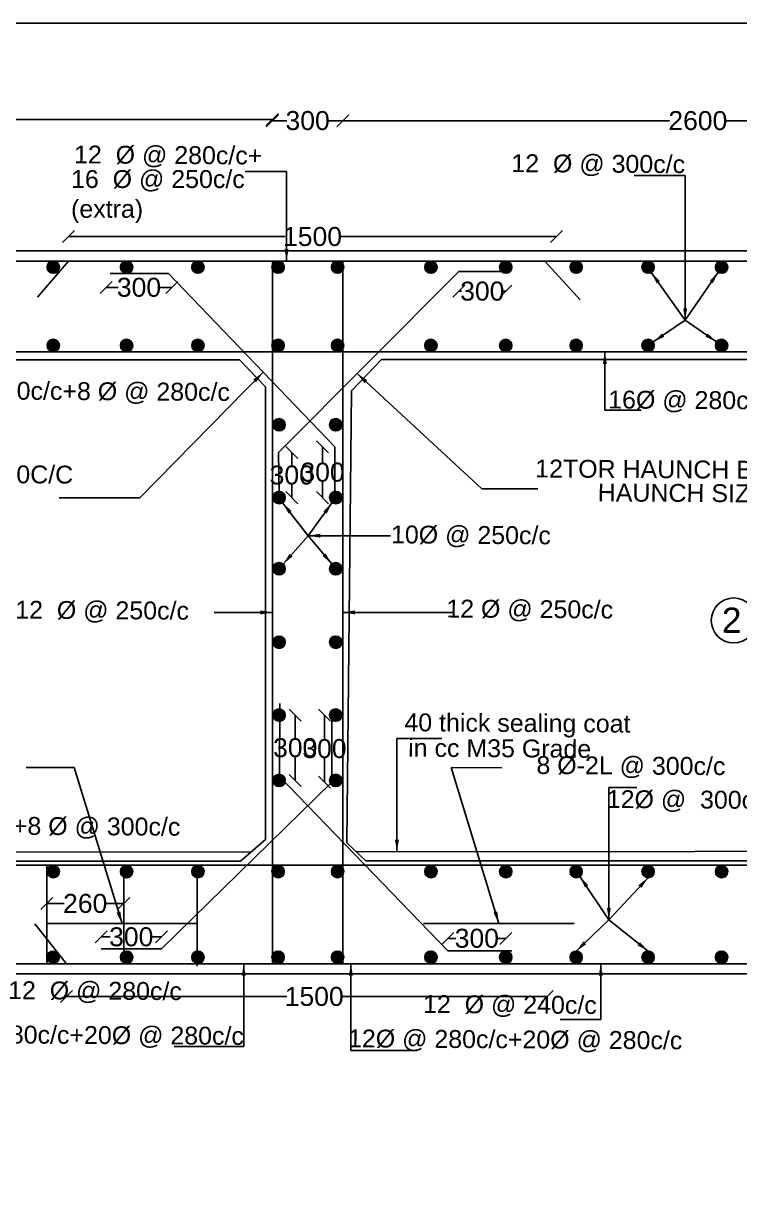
# Model space of a CAD drawing. Header units: millimetres. Extents: x 5124 to 6568637, y 2311 to 91879094.
# Drawn here: x 3766493 to 3772156, y 45946679 to 45955896 of the extents above; entities that cross this region are included whole.
import ezdxf

# ---------------------------------------------------------------- set-up
doc = ezdxf.new("R2010")
doc.units = ezdxf.units.MM
doc.header["$MEASUREMENT"] = 0
doc.layers.add('DIMENSION', color=7, linetype='Continuous')
doc.layers.add('DRAWING', color=7, linetype='Continuous')
doc.styles.get("Standard").update_dxf_attribs({"font": 'arial.ttf', "height": 150})
doc.dimstyles.get("Standard").update_dxf_attribs({"dimtxt": 200, "dimasz": 110, "dimexe": 0.18, "dimexo": 0.0625, "dimgap": 0.09, "dimtad": 0, "dimtih": 1, "dimtoh": 1, "dimdec": 0, "dimzin": 0, "dimdsep": 46, "dimtxsty": 'Standard', "dimblk": 'OBLIQUE', "dimcen": 0.09, "dimse1": 1, "dimse2": 1, "dimadec": 0, "dimazin": 0, "dimtfac": 1, "dimtdec": 0, "dimtofl": 0, "dimtmove": 0, "dimatfit": 3, "dimfxl": 1, "dimtolj": 1, "dimtzin": 0, "dimarcsym": 0})

# ---------------------------------------------------------------- blocks, each defined once
blk = doc.blocks.new('_Oblique')
at = {"color": 0, "linetype": 'ByBlock', "lineweight": -2}
blk.add_line((-0.5, -0.5), (0.5, 0.5), dxfattribs=at)
blk = doc.blocks.new('*D67')
at = {"layer": 'Defpoints', "color": 0}
for p in [(3768461.8, 45955136.7), (3762841.9, 45954017.7), (3768461.8, 45954017.7)]:
    blk.add_point(p, dxfattribs=at)
at = {"layer": 'DIMENSION', "color": 0, "lineweight": -2}
for p, q in [((3762841.9, 45955136.7), (3765426.7, 45955136.7)), ((3768461.8, 45955136.7), (3765876.9, 45955136.7))]:
    blk.add_line(p, q, dxfattribs=at)
at = {"layer": 'DIMENSION', "color": 0, "lineweight": -2, "xscale": 95, "yscale": 95, "zscale": 95, "rotation": 180}
blk.add_blockref('_Oblique', (3762841.9, 45955136.7), dxfattribs=at)
at = {"layer": 'DIMENSION', "color": 0, "lineweight": -2, "xscale": 95, "yscale": 95, "zscale": 95}
blk.add_blockref('_Oblique', (3768461.8, 45955136.7), dxfattribs=at)
at = {"layer": 'DIMENSION', "color": 0, "insert": (3765651.8, 45955136.7), "char_height": 150, "attachment_point": 5}
blk.add_mtext('\\A1;2600', dxfattribs=at)
blk = doc.blocks.new('*D68')
at = {"layer": 'Defpoints', "color": 0}
for p in [(3769019.7, 45955126.8), (3768461.8, 45954017.7), (3769019.7, 45954017.7)]:
    blk.add_point(p, dxfattribs=at)
at = {"layer": 'DIMENSION', "color": 0, "lineweight": -2}
for p, q in [((3768461.8, 45955126.8), (3768575.3, 45955126.8)), ((3769019.7, 45955126.8), (3768906.2, 45955126.8))]:
    blk.add_line(p, q, dxfattribs=at)
at = {"layer": 'DIMENSION', "color": 0, "lineweight": -2, "xscale": 95, "yscale": 95, "zscale": 95, "rotation": 180}
blk.add_blockref('_Oblique', (3768461.8, 45955126.8), dxfattribs=at)
at = {"layer": 'DIMENSION', "color": 0, "lineweight": -2, "xscale": 95, "yscale": 95, "zscale": 95}
blk.add_blockref('_Oblique', (3769019.7, 45955126.8), dxfattribs=at)
at = {"layer": 'DIMENSION', "color": 0, "insert": (3768740.7, 45955126.8), "char_height": 150, "attachment_point": 5}
blk.add_mtext('\\A1;300', dxfattribs=at)
blk = doc.blocks.new('*D69')
at = {"layer": 'Defpoints', "color": 0}
for p in [(3774631.1, 45955126.5), (3774631.1, 45954017.7), (3769019.7, 45953992.5)]:
    blk.add_point(p, dxfattribs=at)
at = {"layer": 'DIMENSION', "color": 0, "lineweight": -2}
for p, q in [((3769019.7, 45955126.5), (3771600.3, 45955126.5)), ((3774631.1, 45955126.5), (3772050.5, 45955126.5))]:
    blk.add_line(p, q, dxfattribs=at)
at = {"layer": 'DIMENSION', "color": 0, "lineweight": -2, "xscale": 95, "yscale": 95, "zscale": 95, "rotation": 180}
blk.add_blockref('_Oblique', (3769019.7, 45955126.5), dxfattribs=at)
at = {"layer": 'DIMENSION', "color": 0, "lineweight": -2, "xscale": 95, "yscale": 95, "zscale": 95}
blk.add_blockref('_Oblique', (3774631.1, 45955126.5), dxfattribs=at)
at = {"layer": 'DIMENSION', "color": 0, "insert": (3771825.4, 45955126.5), "char_height": 150, "attachment_point": 5}
blk.add_mtext('\\A1;2600', dxfattribs=at)
blk = doc.blocks.new('*D70')
at = {"layer": 'Defpoints', "color": 0}
for p in [(3770708.7, 45954210.6), (3766850.5, 45954017.7), (3770708.7, 45954017.7)]:
    blk.add_point(p, dxfattribs=at)
at = {"layer": 'DIMENSION', "color": 0, "lineweight": -2}
for p, q in [((3766850.5, 45954210.6), (3768562.9, 45954210.6)), ((3770708.7, 45954210.6), (3768996.4, 45954210.6))]:
    blk.add_line(p, q, dxfattribs=at)
at = {"layer": 'DIMENSION', "color": 0, "lineweight": -2, "xscale": 95, "yscale": 95, "zscale": 95, "rotation": 180}
blk.add_blockref('_Oblique', (3766850.5, 45954210.6), dxfattribs=at)
at = {"layer": 'DIMENSION', "color": 0, "lineweight": -2, "xscale": 95, "yscale": 95, "zscale": 95}
blk.add_blockref('_Oblique', (3770708.7, 45954210.6), dxfattribs=at)
at = {"layer": 'DIMENSION', "color": 0, "insert": (3768779.6, 45954210.6), "char_height": 150, "attachment_point": 5}
blk.add_mtext('\\A1;1500', dxfattribs=at)
blk = doc.blocks.new('*D71')
at = {"layer": 'Defpoints', "color": 0}
for p in [(3769935.6, 45953936), (3770307.3, 45953920.6), (3769935.6, 45953779.1)]:
    blk.add_point(p, dxfattribs=at)
at = {"layer": 'DIMENSION', "color": 0, "lineweight": -2}
for p, q in [((3769935.6, 45953779.1), (3769956, 45953779.1)), ((3770307.3, 45953779.1), (3770287, 45953779.1))]:
    blk.add_line(p, q, dxfattribs=at)
at = {"layer": 'DIMENSION', "color": 0, "lineweight": -2, "xscale": 95, "yscale": 95, "zscale": 95, "rotation": 180}
blk.add_blockref('_Oblique', (3769935.6, 45953779.1), dxfattribs=at)
at = {"layer": 'DIMENSION', "color": 0, "lineweight": -2, "xscale": 95, "yscale": 95, "zscale": 95}
blk.add_blockref('_Oblique', (3770307.3, 45953779.1), dxfattribs=at)
at = {"layer": 'DIMENSION', "color": 0, "insert": (3770121.5, 45953779.1), "char_height": 150, "attachment_point": 5}
blk.add_mtext('\\A1;300', dxfattribs=at)
blk = doc.blocks.new('*D72')
at = {"layer": 'Defpoints', "color": 0}
for p in [(3767147.3, 45953911), (3767667.9, 45953891.4), (3767667.9, 45953809.5)]:
    blk.add_point(p, dxfattribs=at)
at = {"layer": 'DIMENSION', "color": 0, "lineweight": -2}
for p, q in [((3767147.3, 45953809.5), (3767242.1, 45953809.5)), ((3767667.9, 45953809.5), (3767573.1, 45953809.5))]:
    blk.add_line(p, q, dxfattribs=at)
at = {"layer": 'DIMENSION', "color": 0, "lineweight": -2, "xscale": 95, "yscale": 95, "zscale": 95, "rotation": 180}
blk.add_blockref('_Oblique', (3767147.3, 45953809.5), dxfattribs=at)
at = {"layer": 'DIMENSION', "color": 0, "lineweight": -2, "xscale": 95, "yscale": 95, "zscale": 95}
blk.add_blockref('_Oblique', (3767667.9, 45953809.5), dxfattribs=at)
at = {"layer": 'DIMENSION', "color": 0, "insert": (3767407.6, 45953809.5), "char_height": 150, "attachment_point": 5}
blk.add_mtext('\\A1;300', dxfattribs=at)
blk = doc.blocks.new('*D77')
at = {"layer": 'Defpoints', "color": 0}
for p in [(3767107.9, 45948676.6), (3767107.9, 45948582.6), (3767585.1, 45948582.6)]:
    blk.add_point(p, dxfattribs=at)
at = {"layer": 'DIMENSION', "color": 0, "lineweight": -2}
for p, q in [((3767107.9, 45948676.6), (3767181, 45948676.6)), ((3767585.1, 45948676.6), (3767512, 45948676.6))]:
    blk.add_line(p, q, dxfattribs=at)
at = {"layer": 'DIMENSION', "color": 0, "lineweight": -2, "xscale": 95, "yscale": 95, "zscale": 95, "rotation": 180}
blk.add_blockref('_Oblique', (3767107.9, 45948676.6), dxfattribs=at)
at = {"layer": 'DIMENSION', "color": 0, "lineweight": -2, "xscale": 95, "yscale": 95, "zscale": 95}
blk.add_blockref('_Oblique', (3767585.1, 45948676.6), dxfattribs=at)
at = {"layer": 'DIMENSION', "color": 0, "insert": (3767346.5, 45948676.6), "char_height": 150, "attachment_point": 5}
blk.add_mtext('\\A1;300', dxfattribs=at)
blk = doc.blocks.new('*D78')
at = {"layer": 'Defpoints', "color": 0}
for p in [(3768515.7, 45950429.3), (3768515.7, 45949912.9), (3768642.6, 45949912.9)]:
    blk.add_point(p, dxfattribs=at)
at = {"layer": 'DIMENSION', "color": 0, "lineweight": -2}
for p, q in [((3768642.6, 45950429.3), (3768642.6, 45950247.8)), ((3768642.6, 45949912.9), (3768642.6, 45950094.4))]:
    blk.add_line(p, q, dxfattribs=at)
at = {"layer": 'DIMENSION', "color": 0, "lineweight": -2, "xscale": 95, "yscale": 95, "zscale": 95}
for p, rotation in [((3768642.6, 45950429.3), 90), ((3768642.6, 45949912.9), 270)]:
    blk.add_blockref('_Oblique', p, dxfattribs=dict(at, rotation=rotation))
at = {"layer": 'DIMENSION', "color": 0, "insert": (3768642.6, 45950171.1), "char_height": 150, "attachment_point": 5}
blk.add_mtext('\\A1;300', dxfattribs=at)
blk = doc.blocks.new('*D79')
at = {"layer": 'Defpoints', "color": 0}
for p in [(3768874, 45950429.3), (3768962.6, 45950429.3), (3768932.6, 45949899)]:
    blk.add_point(p, dxfattribs=at)
at = {"layer": 'DIMENSION', "color": 0, "lineweight": -2}
for p, q in [((3768874, 45950429.3), (3768874, 45950240.8)), ((3768874, 45949899), (3768874, 45950087.5))]:
    blk.add_line(p, q, dxfattribs=at)
at = {"layer": 'DIMENSION', "color": 0, "lineweight": -2, "xscale": 95, "yscale": 95, "zscale": 95}
for p, rotation in [((3768874, 45950429.3), 90), ((3768874, 45949899), 270)]:
    blk.add_blockref('_Oblique', p, dxfattribs=dict(at, rotation=rotation))
at = {"layer": 'DIMENSION', "color": 0, "insert": (3768874, 45950164.1), "char_height": 150, "attachment_point": 5}
blk.add_mtext('\\A1;300', dxfattribs=at)
blk = doc.blocks.new('*D80')
at = {"layer": 'Defpoints', "color": 0}
for p in [(3768511.2, 45952503.8), (3768615.3, 45952503.8), (3768515.7, 45952147.8)]:
    blk.add_point(p, dxfattribs=at)
at = {"layer": 'DIMENSION', "color": 0, "lineweight": -2}
for p, q in [((3768615.3, 45952503.8), (3768615.3, 45952402.5)), ((3768615.3, 45952147.8), (3768615.3, 45952249.1))]:
    blk.add_line(p, q, dxfattribs=at)
at = {"layer": 'DIMENSION', "color": 0, "lineweight": -2, "xscale": 95, "yscale": 95, "zscale": 95}
for p, rotation in [((3768615.3, 45952503.8), 90), ((3768615.3, 45952147.8), 270)]:
    blk.add_blockref('_Oblique', p, dxfattribs=dict(at, rotation=rotation))
at = {"layer": 'DIMENSION', "color": 0, "insert": (3768615.3, 45952325.8), "char_height": 150, "attachment_point": 5}
blk.add_mtext('\\A1;300', dxfattribs=at)
blk = doc.blocks.new('*D81')
at = {"layer": 'Defpoints', "color": 0}
for p in [(3768954.6, 45952548.8), (3768858.8, 45952147.8), (3768962.6, 45952147.8)]:
    blk.add_point(p, dxfattribs=at)
at = {"layer": 'DIMENSION', "color": 0, "lineweight": -2}
for p, q in [((3768858.8, 45952548.8), (3768858.8, 45952425)), ((3768858.8, 45952147.8), (3768858.8, 45952271.6))]:
    blk.add_line(p, q, dxfattribs=at)
at = {"layer": 'DIMENSION', "color": 0, "lineweight": -2, "xscale": 95, "yscale": 95, "zscale": 95}
for p, rotation in [((3768858.8, 45952548.8), 90), ((3768858.8, 45952147.8), 270)]:
    blk.add_blockref('_Oblique', p, dxfattribs=dict(at, rotation=rotation))
at = {"layer": 'DIMENSION', "color": 0, "insert": (3768858.8, 45952348.3), "char_height": 150, "attachment_point": 5}
blk.add_mtext('\\A1;300', dxfattribs=at)
blk = doc.blocks.new('*D88')
at = {"layer": 'Defpoints', "color": 0}
for p in [(3766833.7, 45948464.3), (3770633.5, 45948464.3), (3770633.5, 45948205.3)]:
    blk.add_point(p, dxfattribs=at)
at = {"layer": 'DIMENSION', "color": 0, "lineweight": -2}
for p, q in [((3766833.7, 45948205.3), (3768576, 45948205.3)), ((3770633.5, 45948205.3), (3769009.5, 45948205.3))]:
    blk.add_line(p, q, dxfattribs=at)
at = {"layer": 'DIMENSION', "color": 0, "lineweight": -2, "xscale": 95, "yscale": 95, "zscale": 95, "rotation": 180}
blk.add_blockref('_Oblique', (3766833.7, 45948205.3), dxfattribs=at)
at = {"layer": 'DIMENSION', "color": 0, "lineweight": -2, "xscale": 95, "yscale": 95, "zscale": 95}
blk.add_blockref('_Oblique', (3770633.5, 45948205.3), dxfattribs=at)
at = {"layer": 'DIMENSION', "color": 0, "insert": (3768792.8, 45948205.3), "char_height": 150, "attachment_point": 5}
blk.add_mtext('\\A1;1500', dxfattribs=at)
blk = doc.blocks.new('*D89')
at = {"layer": 'Defpoints', "color": 0}
for p in [(3770307.6, 45948665.2), (3769849.2, 45948566.4), (3770307.6, 45948564)]:
    blk.add_point(p, dxfattribs=at)
at = {"layer": 'DIMENSION', "color": 0, "lineweight": -2}
for p, q in [((3769849.2, 45948665.2), (3769912.9, 45948665.2)), ((3770307.6, 45948665.2), (3770243.9, 45948665.2))]:
    blk.add_line(p, q, dxfattribs=at)
at = {"layer": 'DIMENSION', "color": 0, "lineweight": -2, "xscale": 95, "yscale": 95, "zscale": 95, "rotation": 180}
blk.add_blockref('_Oblique', (3769849.2, 45948665.2), dxfattribs=at)
at = {"layer": 'DIMENSION', "color": 0, "lineweight": -2, "xscale": 95, "yscale": 95, "zscale": 95}
blk.add_blockref('_Oblique', (3770307.6, 45948665.2), dxfattribs=at)
at = {"layer": 'DIMENSION', "color": 0, "insert": (3770078.4, 45948665.2), "char_height": 150, "attachment_point": 5}
blk.add_mtext('\\A1;300', dxfattribs=at)
blk = doc.blocks.new('*D118')
at = {"layer": 'Defpoints', "color": 0, "lineweight": -2}
for p, q in [((3766678.1, 45948940.3), (3766815.5, 45948940.3)), ((3767286.6, 45948940.3), (3767149.2, 45948940.3))]:
    blk.add_line(p, q, dxfattribs=at)
at = {"layer": 'Defpoints', "color": 0}
for p in [(3766678.1, 45948940.3), (3767286.6, 45948940.3), (3767286.6, 45948940.3)]:
    blk.add_point(p, dxfattribs=at)
at = {"layer": 'Defpoints', "color": 0, "lineweight": -2, "xscale": 95, "yscale": 95, "zscale": 95, "rotation": 180}
blk.add_blockref('_Oblique', (3766678.1, 45948940.3), dxfattribs=at)
at = {"layer": 'Defpoints', "color": 0, "lineweight": -2, "xscale": 95, "yscale": 95, "zscale": 95}
blk.add_blockref('_Oblique', (3767286.6, 45948940.3), dxfattribs=at)
at = {"layer": 'Defpoints', "color": 0, "insert": (3766982.4, 45948940.3), "char_height": 150, "attachment_point": 5}
blk.add_mtext('\\A1;260', dxfattribs=at)

msp = doc.modelspace()

# ---------------------------------------------------------------- hatches: boundary and pattern name
at = {"layer": 'DRAWING'}
h = msp.add_hatch(dxfattribs=at)
h.set_pattern_fill('ANSI31', color=256, scale=0.641822, style=0)
h.set_pattern_definition([(45, (1459947.68368, 16465464.360066), (-0.05672957469875, 0.05672957469875), [])])
h.paths.add_polyline_path([(3766778.9, 45953969.3, 0.958694), (3766681.8, 45953973.3), (3766681.8, 45953965.2, 0.958694)])
h = msp.add_hatch(dxfattribs=at)
h.set_pattern_fill('ANSI31', color=256, scale=0.641822, style=0)
h.set_pattern_definition([(45, (1460527.250584, 16465464.360066), (-0.05672957469875, 0.05672957469875), [])])
h.paths.add_polyline_path([(3767358.5, 45953969.3, 0.958694), (3767261.4, 45953973.3), (3767261.4, 45953965.2, 0.958694)])
h = msp.add_hatch(dxfattribs=at)
h.set_pattern_fill('ANSI31', color=256, scale=0.641822, style=0)
h.set_pattern_definition([(45, (1461090.36031, 16465464.360066), (-0.05672957469875, 0.05672957469875), [])])
h.paths.add_polyline_path([(3767921.6, 45953969.3, 0.958694), (3767824.5, 45953973.3), (3767824.5, 45953965.2, 0.958694)])
h = msp.add_hatch(dxfattribs=at)
h.set_pattern_fill('ANSI31', color=256, scale=0.641822, style=0)
h.set_pattern_definition([(45, (1461725.05876, 16465464.360066), (-0.05672957469875, 0.05672957469875), [])])
h.paths.add_polyline_path([(3768556.3, 45953969.3, 0.958694), (3768459.2, 45953973.3), (3768459.2, 45953965.2, 0.958694)])
h = msp.add_hatch(dxfattribs=at)
h.set_pattern_fill('ANSI31', color=256, scale=0.641822, style=0)
h.set_pattern_definition([(45, (1462194.45401, 16465464.360066), (-0.05672957469875, 0.05672957469875), [])])
h.paths.add_polyline_path([(3769025.7, 45953969.3, 0.958694), (3768928.6, 45953973.3), (3768928.6, 45953965.2, 0.958694)])
h = msp.add_hatch(dxfattribs=at)
h.set_pattern_fill('ANSI31', color=256, scale=0.641822, style=0)
h.set_pattern_definition([(45, (1462932.46696, 16465464.360066), (-0.05672957469875, 0.05672957469875), [])])
h.paths.add_polyline_path([(3769763.7, 45953969.3, 0.958694), (3769666.6, 45953973.3), (3769666.6, 45953965.2, 0.958694)])
h = msp.add_hatch(dxfattribs=at)
h.set_pattern_fill('ANSI31', color=256, scale=0.641822, style=0)
h.set_pattern_definition([(45, (1463524.74246, 16465464.360066), (-0.05672957469875, 0.05672957469875), [])])
h.paths.add_polyline_path([(3770356, 45953969.3, 0.958694), (3770258.9, 45953973.3), (3770258.9, 45953965.2, 0.958694)])
h = msp.add_hatch(dxfattribs=at)
h.set_pattern_fill('ANSI31', color=256, scale=0.641822, style=0)
h.set_pattern_definition([(45, (1464080.99503, 16465464.360066), (-0.05672957469875, 0.05672957469875), [])])
h.paths.add_polyline_path([(3770912.2, 45953969.3, 0.958694), (3770815.2, 45953973.3), (3770815.2, 45953965.2, 0.958694)])
h = msp.add_hatch(dxfattribs=at)
h.set_pattern_fill('ANSI31', color=256, scale=0.641822, style=0)
h.set_pattern_definition([(45, (1464649.49906, 16465464.360066), (-0.05672957469875, 0.05672957469875), [])])
h.paths.add_polyline_path([(3771480.7, 45953969.3, 0.958694), (3771383.7, 45953973.3), (3771383.7, 45953965.2, 0.958694)])
h = msp.add_hatch(dxfattribs=at)
h.set_pattern_fill('ANSI31', color=256, scale=0.641822, style=0)
h.set_pattern_definition([(45, (1465230.620255, 16465464.360066), (-0.05672957469875, 0.05672957469875), [])])
h.paths.add_polyline_path([(3772061.8, 45953969.3, 0.958694), (3771964.8, 45953973.3), (3771964.8, 45953965.2, 0.958694)])
h = msp.add_hatch(dxfattribs=at)
h.set_pattern_fill('ANSI31', color=256, scale=0.641822, style=0)
h.set_pattern_definition([(45, (1459947.68368, 16464845.73165), (-0.05672957469875, 0.05672957469875), [])])
h.paths.add_polyline_path([(3766778.9, 45953350.6, 0.958694), (3766681.8, 45953354.7), (3766681.8, 45953346.5, 0.958694)])
h = msp.add_hatch(dxfattribs=at)
h.set_pattern_fill('ANSI31', color=256, scale=0.641822, style=0)
h.set_pattern_definition([(45, (1460527.250584, 16464845.73165), (-0.05672957469875, 0.05672957469875), [])])
h.paths.add_polyline_path([(3767358.5, 45953350.6, 0.958694), (3767261.4, 45953354.7), (3767261.4, 45953346.5, 0.958694)])
h = msp.add_hatch(dxfattribs=at)
h.set_pattern_fill('ANSI31', color=256, scale=0.641822, style=0)
h.set_pattern_definition([(45, (1461090.36031, 16464845.73165), (-0.05672957469875, 0.05672957469875), [])])
h.paths.add_polyline_path([(3767921.6, 45953350.6, 0.958694), (3767824.5, 45953354.7), (3767824.5, 45953346.5, 0.958694)])
h = msp.add_hatch(dxfattribs=at)
h.set_pattern_fill('ANSI31', color=256, scale=0.641822, style=0)
h.set_pattern_definition([(45, (1461725.05876, 16464845.73165), (-0.05672957469875, 0.05672957469875), [])])
h.paths.add_polyline_path([(3768556.3, 45953350.6, 0.958694), (3768459.2, 45953354.7), (3768459.2, 45953346.5, 0.958694)])
h = msp.add_hatch(dxfattribs=at)
h.set_pattern_fill('ANSI31', color=256, scale=0.641822, style=0)
h.set_pattern_definition([(45, (1462194.45401, 16464845.73165), (-0.05672957469875, 0.05672957469875), [])])
h.paths.add_polyline_path([(3769025.7, 45953350.6, 0.958694), (3768928.6, 45953354.7), (3768928.6, 45953346.5, 0.958694)])
h = msp.add_hatch(dxfattribs=at)
h.set_pattern_fill('ANSI31', color=256, scale=0.641822, style=0)
h.set_pattern_definition([(45, (1462932.46696, 16464845.73165), (-0.05672957469875, 0.05672957469875), [])])
h.paths.add_polyline_path([(3769763.7, 45953350.6, 0.958694), (3769666.6, 45953354.7), (3769666.6, 45953346.5, 0.958694)])
h = msp.add_hatch(dxfattribs=at)
h.set_pattern_fill('ANSI31', color=256, scale=0.641822, style=0)
h.set_pattern_definition([(45, (1463524.74246, 16464845.73165), (-0.05672957469875, 0.05672957469875), [])])
h.paths.add_polyline_path([(3770356, 45953350.6, 0.958694), (3770258.9, 45953354.7), (3770258.9, 45953346.5, 0.958694)])
h = msp.add_hatch(dxfattribs=at)
h.set_pattern_fill('ANSI31', color=256, scale=0.641822, style=0)
h.set_pattern_definition([(45, (1464080.99503, 16464845.73165), (-0.05672957469875, 0.05672957469875), [])])
h.paths.add_polyline_path([(3770912.2, 45953350.6, 0.958694), (3770815.2, 45953354.7), (3770815.2, 45953346.5, 0.958694)])
h = msp.add_hatch(dxfattribs=at)
h.set_pattern_fill('ANSI31', color=256, scale=0.641822, style=0)
h.set_pattern_definition([(45, (1464649.49906, 16464845.73165), (-0.05672957469875, 0.05672957469875), [])])
h.paths.add_polyline_path([(3771480.7, 45953350.6, 0.958694), (3771383.7, 45953354.7), (3771383.7, 45953346.5, 0.958694)])
h = msp.add_hatch(dxfattribs=at)
h.set_pattern_fill('ANSI31', color=256, scale=0.641822, style=0)
h.set_pattern_definition([(45, (1465230.620255, 16464845.73165), (-0.05672957469875, 0.05672957469875), [])])
h.paths.add_polyline_path([(3772061.8, 45953350.6, 0.958694), (3771964.8, 45953354.7), (3771964.8, 45953346.5, 0.958694)])
h = msp.add_hatch(dxfattribs=at)
h.set_pattern_fill('ANSI31', color=256, scale=0.641822, style=0)
h.set_pattern_definition([(45, (1461733.08921, 16464219.19229), (-0.05672957469875, 0.05672957469875), [])])
h.paths.add_polyline_path([(3768564.3, 45952724.1, 0.958694), (3768467.3, 45952728.2), (3768467.3, 45952720, 0.958694)])
h = msp.add_hatch(dxfattribs=at)
h.set_pattern_fill('ANSI31', color=256, scale=0.641822, style=0)
h.set_pattern_definition([(45, (1462179.99299, 16464219.19229), (-0.05672957469875, 0.05672957469875), [])])
h.paths.add_polyline_path([(3769011.2, 45952724.1, 0.958694), (3768914.2, 45952728.2), (3768914.2, 45952720, 0.958694)])
h = msp.add_hatch(dxfattribs=at)
h.set_pattern_fill('ANSI31', color=256, scale=0.641822, style=0)
h.set_pattern_definition([(45, (1461733.08921, 16463642.89649), (-0.05672957469875, 0.05672957469875), [])])
h.paths.add_polyline_path([(3768564.3, 45952147.8, 0.958694), (3768467.3, 45952151.9), (3768467.3, 45952143.7, 0.958694)])
h = msp.add_hatch(dxfattribs=at)
h.set_pattern_fill('ANSI31', color=256, scale=0.641822, style=0)
h.set_pattern_definition([(45, (1462179.99299, 16463642.89649), (-0.05672957469875, 0.05672957469875), [])])
h.paths.add_polyline_path([(3769011.2, 45952147.8, 0.958694), (3768914.2, 45952151.9), (3768914.2, 45952143.7, 0.958694)])
h = msp.add_hatch(dxfattribs=at)
h.set_pattern_fill('ANSI31', color=256, scale=0.641822, style=0)
h.set_pattern_definition([(45, (1461733.08921, 16463081.567765), (-0.05672957469875, 0.05672957469875), [])])
h.paths.add_polyline_path([(3768564.3, 45951586.5, 0.958694), (3768467.3, 45951590.6), (3768467.3, 45951582.4, 0.958694)])
h = msp.add_hatch(dxfattribs=at)
h.set_pattern_fill('ANSI31', color=256, scale=0.641822, style=0)
h.set_pattern_definition([(45, (1462179.99299, 16463081.567765), (-0.05672957469875, 0.05672957469875), [])])
h.paths.add_polyline_path([(3769011.2, 45951586.5, 0.958694), (3768914.2, 45951590.6), (3768914.2, 45951582.4, 0.958694)])
h = msp.add_hatch(dxfattribs=at)
h.set_pattern_fill('ANSI31', color=256, scale=0.641822, style=0)
h.set_pattern_definition([(45, (1461733.08921, 16462500.65041), (-0.05672957469875, 0.05672957469875), [])])
h.paths.add_polyline_path([(3768564.3, 45951005.5, 0.958694), (3768467.3, 45951009.6), (3768467.3, 45951001.4, 0.958694)])
h = msp.add_hatch(dxfattribs=at)
h.set_pattern_fill('ANSI31', color=256, scale=0.641822, style=0)
h.set_pattern_definition([(45, (1462179.99299, 16462500.65041), (-0.05672957469875, 0.05672957469875), [])])
h.paths.add_polyline_path([(3769011.2, 45951005.5, 0.958694), (3768914.2, 45951009.6), (3768914.2, 45951001.4, 0.958694)])
h = msp.add_hatch(dxfattribs=at)
h.set_pattern_fill('ANSI31', color=256, scale=0.641822, style=0)
h.set_pattern_definition([(45, (1461733.08921, 16461924.39701), (-0.05672957469875, 0.05672957469875), [])])
h.paths.add_polyline_path([(3768564.3, 45950429.3, 0.958694), (3768467.3, 45950433.4), (3768467.3, 45950425.2, 0.958694)])
h = msp.add_hatch(dxfattribs=at)
h.set_pattern_fill('ANSI31', color=256, scale=0.641822, style=0)
h.set_pattern_definition([(45, (1462179.99299, 16461924.39701), (-0.05672957469875, 0.05672957469875), [])])
h.paths.add_polyline_path([(3769011.2, 45950429.3, 0.958694), (3768914.2, 45950433.4), (3768914.2, 45950425.2, 0.958694)])
h = msp.add_hatch(dxfattribs=at)
h.set_pattern_fill('ANSI31', color=256, scale=0.641822, style=0)
h.set_pattern_definition([(45, (1461733.08921, 16461407.9695), (-0.05672957469875, 0.05672957469875), [])])
h.paths.add_polyline_path([(3768564.3, 45949912.9, 0.958694), (3768467.3, 45949917), (3768467.3, 45949908.8, 0.958694)])
h = msp.add_hatch(dxfattribs=at)
h.set_pattern_fill('ANSI31', color=256, scale=0.641822, style=0)
h.set_pattern_definition([(45, (1462179.99299, 16461407.9695), (-0.05672957469875, 0.05672957469875), [])])
h.paths.add_polyline_path([(3769011.2, 45949912.9, 0.958694), (3768914.2, 45949917), (3768914.2, 45949908.8, 0.958694)])
h = msp.add_hatch(dxfattribs=at)
h.set_pattern_fill('ANSI31', color=256, scale=0.641822, style=0)
h.set_pattern_definition([(45, (1459947.68368, 16460687.72695), (-0.05672957469875, 0.05672957469875), [])])
h.paths.add_polyline_path([(3766778.9, 45949192.6, 0.958694), (3766681.8, 45949196.7), (3766681.8, 45949188.5, 0.958694)])
h = msp.add_hatch(dxfattribs=at)
h.set_pattern_fill('ANSI31', color=256, scale=0.641822, style=0)
h.set_pattern_definition([(45, (1460527.250584, 16460687.72695), (-0.05672957469875, 0.05672957469875), [])])
h.paths.add_polyline_path([(3767358.5, 45949192.6, 0.958694), (3767261.4, 45949196.7), (3767261.4, 45949188.5, 0.958694)])
h = msp.add_hatch(dxfattribs=at)
h.set_pattern_fill('ANSI31', color=256, scale=0.641822, style=0)
h.set_pattern_definition([(45, (1461090.36031, 16460687.72695), (-0.05672957469875, 0.05672957469875), [])])
h.paths.add_polyline_path([(3767921.6, 45949192.6, 0.958694), (3767824.5, 45949196.7), (3767824.5, 45949188.5, 0.958694)])
h = msp.add_hatch(dxfattribs=at)
h.set_pattern_fill('ANSI31', color=256, scale=0.641822, style=0)
h.set_pattern_definition([(45, (1461725.05876, 16460687.72695), (-0.05672957469875, 0.05672957469875), [])])
h.paths.add_polyline_path([(3768556.3, 45949192.6, 0.958694), (3768459.2, 45949196.7), (3768459.2, 45949188.5, 0.958694)])
h = msp.add_hatch(dxfattribs=at)
h.set_pattern_fill('ANSI31', color=256, scale=0.641822, style=0)
h.set_pattern_definition([(45, (1462194.45401, 16460687.72695), (-0.05672957469875, 0.05672957469875), [])])
h.paths.add_polyline_path([(3769025.7, 45949192.6, 0.958694), (3768928.6, 45949196.7), (3768928.6, 45949188.5, 0.958694)])
h = msp.add_hatch(dxfattribs=at)
h.set_pattern_fill('ANSI31', color=256, scale=0.641822, style=0)
h.set_pattern_definition([(45, (1462932.46696, 16460687.72695), (-0.05672957469875, 0.05672957469875), [])])
h.paths.add_polyline_path([(3769763.7, 45949192.6, 0.958694), (3769666.6, 45949196.7), (3769666.6, 45949188.5, 0.958694)])
h = msp.add_hatch(dxfattribs=at)
h.set_pattern_fill('ANSI31', color=256, scale=0.641822, style=0)
h.set_pattern_definition([(45, (1463524.74246, 16460687.72695), (-0.05672957469875, 0.05672957469875), [])])
h.paths.add_polyline_path([(3770356, 45949192.6, 0.958694), (3770258.9, 45949196.7), (3770258.9, 45949188.5, 0.958694)])
h = msp.add_hatch(dxfattribs=at)
h.set_pattern_fill('ANSI31', color=256, scale=0.641822, style=0)
h.set_pattern_definition([(45, (1464080.99503, 16460687.72695), (-0.05672957469875, 0.05672957469875), [])])
h.paths.add_polyline_path([(3770912.2, 45949192.6, 0.958694), (3770815.2, 45949196.7), (3770815.2, 45949188.5, 0.958694)])
h = msp.add_hatch(dxfattribs=at)
h.set_pattern_fill('ANSI31', color=256, scale=0.641822, style=0)
h.set_pattern_definition([(45, (1464649.49906, 16460687.72695), (-0.05672957469875, 0.05672957469875), [])])
h.paths.add_polyline_path([(3771480.7, 45949192.6, 0.958694), (3771383.7, 45949196.7), (3771383.7, 45949188.5, 0.958694)])
h = msp.add_hatch(dxfattribs=at)
h.set_pattern_fill('ANSI31', color=256, scale=0.641822, style=0)
h.set_pattern_definition([(45, (1465230.620255, 16460687.72695), (-0.05672957469875, 0.05672957469875), [])])
h.paths.add_polyline_path([(3772061.8, 45949192.6, 0.958694), (3771964.8, 45949196.7), (3771964.8, 45949188.5, 0.958694)])
h = msp.add_hatch(dxfattribs=at)
h.set_pattern_fill('ANSI31', color=256, scale=0.641822, style=0)
h.set_pattern_definition([(45, (1459947.68368, 16460010.47763), (-0.05672957469875, 0.05672957469875), [])])
h.paths.add_polyline_path([(3766778.9, 45948515.4, 0.958694), (3766681.8, 45948519.5), (3766681.8, 45948511.3, 0.958694)])
h = msp.add_hatch(dxfattribs=at)
h.set_pattern_fill('ANSI31', color=256, scale=0.641822, style=0)
h.set_pattern_definition([(45, (1460527.250584, 16460010.47763), (-0.05672957469875, 0.05672957469875), [])])
h.paths.add_polyline_path([(3767358.5, 45948515.4, 0.958694), (3767261.4, 45948519.5), (3767261.4, 45948511.3, 0.958694)])
h = msp.add_hatch(dxfattribs=at)
h.set_pattern_fill('ANSI31', color=256, scale=0.641822, style=0)
h.set_pattern_definition([(45, (1461090.36031, 16460010.47763), (-0.05672957469875, 0.05672957469875), [])])
h.paths.add_polyline_path([(3767921.6, 45948515.4, 0.958694), (3767824.5, 45948519.5), (3767824.5, 45948511.3, 0.958694)])
h = msp.add_hatch(dxfattribs=at)
h.set_pattern_fill('ANSI31', color=256, scale=0.641822, style=0)
h.set_pattern_definition([(45, (1461725.05876, 16460010.47763), (-0.05672957469875, 0.05672957469875), [])])
h.paths.add_polyline_path([(3768556.3, 45948515.4, 0.958694), (3768459.2, 45948519.5), (3768459.2, 45948511.3, 0.958694)])
h = msp.add_hatch(dxfattribs=at)
h.set_pattern_fill('ANSI31', color=256, scale=0.641822, style=0)
h.set_pattern_definition([(45, (1462194.45401, 16460010.47763), (-0.05672957469875, 0.05672957469875), [])])
h.paths.add_polyline_path([(3769025.7, 45948515.4, 0.958694), (3768928.6, 45948519.5), (3768928.6, 45948511.3, 0.958694)])
h = msp.add_hatch(dxfattribs=at)
h.set_pattern_fill('ANSI31', color=256, scale=0.641822, style=0)
h.set_pattern_definition([(45, (1462932.46696, 16460010.47763), (-0.05672957469875, 0.05672957469875), [])])
h.paths.add_polyline_path([(3769763.7, 45948515.4, 0.958694), (3769666.6, 45948519.5), (3769666.6, 45948511.3, 0.958694)])
h = msp.add_hatch(dxfattribs=at)
h.set_pattern_fill('ANSI31', color=256, scale=0.641822, style=0)
h.set_pattern_definition([(45, (1463524.74246, 16460010.47763), (-0.05672957469875, 0.05672957469875), [])])
h.paths.add_polyline_path([(3770356, 45948515.4, 0.958694), (3770258.9, 45948519.5), (3770258.9, 45948511.3, 0.958694)])
h = msp.add_hatch(dxfattribs=at)
h.set_pattern_fill('ANSI31', color=256, scale=0.641822, style=0)
h.set_pattern_definition([(45, (1464080.99503, 16460010.47763), (-0.05672957469875, 0.05672957469875), [])])
h.paths.add_polyline_path([(3770912.2, 45948515.4, 0.958694), (3770815.2, 45948519.5), (3770815.2, 45948511.3, 0.958694)])
h = msp.add_hatch(dxfattribs=at)
h.set_pattern_fill('ANSI31', color=256, scale=0.641822, style=0)
h.set_pattern_definition([(45, (1464649.49906, 16460010.47763), (-0.05672957469875, 0.05672957469875), [])])
h.paths.add_polyline_path([(3771480.7, 45948515.4, 0.958694), (3771383.7, 45948519.5), (3771383.7, 45948511.3, 0.958694)])
h = msp.add_hatch(dxfattribs=at)
h.set_pattern_fill('ANSI31', color=256, scale=0.641822, style=0)
h.set_pattern_definition([(45, (1465230.620255, 16460010.47763), (-0.05672957469875, 0.05672957469875), [])])
h.paths.add_polyline_path([(3772061.8, 45948515.4, 0.958694), (3771964.8, 45948519.5), (3771964.8, 45948511.3, 0.958694)])

# ---------------------------------------------------------------- linework, layer by layer
at = {"layer": 'DIMENSION'}
for p, q in [((3762126.7, 45954098), (3775322.6, 45954098)), ((3775322.6, 45948384), (3762126.7, 45948384))]:
    msp.add_line(p, q, dxfattribs=at)
msp.add_lwpolyline([(3762207, 45954017.7), (3775242.3, 45954017.7), (3775242.3, 45948464.3), (3762207, 45948464.3)], close=True, dxfattribs=at)
for points in [[(3766850.5, 45954017.7), (3766604.1, 45953731.6)], [(3768461.8, 45954017.7), (3768461.8, 45948464.3)], [(3769019.7, 45954017.7), (3769019.7, 45948464.3)], [(3770616.4, 45954017.7), (3770895.6, 45953712.1)], [(3762207, 45953299.5), (3775242.3, 45953299.5)], [(3762207, 45949243.3), (3775242.3, 45949243.3)], [(3766833.7, 45948464.3), (3766584.7, 45948781)]]:
    msp.add_lwpolyline(points, dxfattribs=at)
msp.add_circle((3772109.2, 45951177.2), 177.8, dxfattribs=at)
at = {"layer": 'DRAWING'}
msp.add_lwpolyline([(3760244.1, 45955896.2), (3790807.8, 45955896.2), (3790807.8, 45934155.7), (3760244.1, 45934155.7)], close=True, dxfattribs=at)
for points in [[(3767179.1, 45953918.3), (3767623.2, 45953918.3), (3767642.1, 45953918.3), (3768954.6, 45952548.8), (3768954.6, 45952112.5)], [(3770336, 45953936), (3769935.6, 45953936), (3768511.2, 45952503.8), (3768516.1, 45952177)], [(3763037.9, 45953236.8), (3768203.3, 45953236.8), (3768408.3, 45953023.6), (3768408.3, 45949447.4), (3768210.6, 45949276.1), (3763020.1, 45949276.1), (3762869, 45949419), (3762869, 45953070.1), (3763037.9, 45953236.8)], [(3769323.8, 45953238.6), (3774384, 45953238.3), (3774589, 45953025.1), (3774589, 45949448.9), (3774391.4, 45949277.6), (3769200.9, 45949277.6), (3769049.7, 45949420.5), (3769088.3, 45952991.6), (3769323.8, 45953238.6)], [(3768522, 45950519.9), (3768518.8, 45949943.3), (3769849.2, 45948566.4), (3770355.4, 45948566.4)], [(3768932.6, 45950385.3), (3768932.6, 45949899), (3767585.1, 45948582.6), (3767107.9, 45948582.6)], [(3762944.5, 45949347.5), (3768293.8, 45949348.2)], [(3769125.3, 45949349.1), (3774478.8, 45949353.4)], [(3766678.1, 45949243.3), (3766678.1, 45948464.3)], [(3767286.6, 45949243.3), (3767286.6, 45948464.3)], [(3767868.8, 45949223.8), (3767868.8, 45948444.7)], [(3766678.1, 45948781.7), (3767868.8, 45948781.7)], [(3769657.6, 45948781.7), (3770848.3, 45948781.7)]]:
    msp.add_lwpolyline(points, dxfattribs=at)
for centre in [(3766730.3, 45953969.3), (3767309.9, 45953969.3), (3767873, 45953969.3), (3768507.7, 45953969.3), (3768977.1, 45953969.3), (3769715.1, 45953969.3), (3770307.3, 45953969.3), (3770863.6, 45953969.3), (3771432.1, 45953969.3), (3772013.2, 45953969.3), (3766730.3, 45953350.6), (3767309.9, 45953350.6), (3767873, 45953350.6), (3768507.7, 45953350.6), (3768977.1, 45953350.6), (3769715.1, 45953350.6), (3770307.3, 45953350.6), (3770863.6, 45953350.6), (3771432.1, 45953350.6), (3772013.2, 45953350.6), (3768515.7, 45952724.1), (3768962.6, 45952724.1), (3768515.7, 45952147.8), (3768962.6, 45952147.8), (3768515.7, 45951586.5), (3768962.6, 45951586.5), (3768515.7, 45951005.5), (3768962.6, 45951005.5), (3768515.7, 45950429.3), (3768962.6, 45950429.3), (3768515.7, 45949912.9), (3768962.6, 45949912.9), (3766730.3, 45949192.6), (3767309.9, 45949192.6), (3767873, 45949192.6), (3768507.7, 45949192.6), (3768977.1, 45949192.6), (3769715.1, 45949192.6), (3770307.3, 45949192.6), (3770863.6, 45949192.6), (3771432.1, 45949192.6), (3772013.2, 45949192.6), (3766730.3, 45948515.4), (3767309.9, 45948515.4), (3767873, 45948515.4), (3768507.7, 45948515.4), (3768977.1, 45948515.4), (3769715.1, 45948515.4), (3770307.3, 45948515.4), (3770863.6, 45948515.4), (3771432.1, 45948515.4), (3772013.2, 45948515.4)]:
    msp.add_circle(centre, 48.6, dxfattribs=at)

# ---------------------------------------------------------------- texts
for s, height, p in [('12  Ø @ 280c/c+ ', 141.201, (3766893.9, 45954789.7)), ('12  Ø @ 300c/c ', 141.201, (3770351.1, 45954720.7)), ('16 Ø @ 280c/c+8 Ø @ 280c/c', 141.201, (3765483.4, 45952928)), ('16Ø @ 280c/c ', 141.201, (3771116.5, 45952852.9)), ('12TOR HAUNCH BARS @300C/C', 141.201, (3770539.5, 45952307.8)), ('12TOR HAUNCH BARS @300C/C', 141.201, (3763837.1, 45952277.2)), (' HAUNCH SIZE 150*150', 141.201, (3770979.2, 45952118.6)), ('10Ø @ 250c/c ', 141.201, (3769399.6, 45951786.7)), ('12  Ø @ 250c/c ', 141.201, (3766429.1, 45951192)), ('12 Ø @ 250c/c ', 141.201, (3769836.9, 45951201)), ('2', 200, (3772014.6, 45951079.8)), ('40 thick sealing coat', 141.201, (3769505.4, 45950302.2)), ('in cc M35 Grade', 141.201, (3769535.2, 45950100.9)), ('8 Ø-2L @ 300c/c ', 141.201, (3770549.3, 45949964.3)), ('12Ø @  300c/c ', 141.201, (3771105.3, 45949695.6)), ('20 Ø @  300c/c+8 Ø @ 300c/c ', 141.201, (3765036.9, 45949492.4)), ('12  Ø @ 280c/c ', 141.201, (3766373, 45948185.4)), ('12  Ø @ 240c/c ', 141.201, (3769652.8, 45948075.8)), ('12Ø @ 280c/c+20Ø @ 280c/c', 141.201, (3765594, 45947839.4)), ('12Ø @ 280c/c+20Ø @ 280c/c', 141.201, (3769059.8, 45947804.3))]:
    msp.add_text(s, height=height, rotation=359.65712, dxfattribs=at).set_placement(p)
at = {"layer": 'DRAWING', "insert": (3766870.6, 45954736.2), "char_height": 141.201, "width": 1705.202, "attachment_point": 1}
msp.add_mtext('16  Ø @ 250c/c (extra)', dxfattribs=at)

# ---------------------------------------------------------------- dimensions: what is measured, and where the dimension line sits
at = {"layer": 'Defpoints'}
dim = msp.add_linear_dim(base=(3767286.6, 45948940.3), p1=(3766678.1, 45948940.3), p2=(3767286.6, 45948940.3), text='260', dimstyle='Standard', override={"dimasz": 95, "dimfxl": 2000, "dimarcsym": 1}, dxfattribs=at)
dim.commit()
dim.dimension.update_dxf_attribs({"geometry": '*D118', "text_midpoint": (3766982.4, 45948940.3)})
at = {"layer": 'DIMENSION'}
for base, p1, p2, text, picture, middle in [((3768461.8, 45955136.7), (3762841.9, 45954017.7), (3768461.8, 45954017.7), '2600', '*D67', (3765651.8, 45955136.7)), ((3769019.7, 45955126.8), (3768461.8, 45954017.7), (3769019.7, 45954017.7), '300', '*D68', (3768740.7, 45955126.8)), ((3774631.1, 45955126.5), (3769019.7, 45953992.5), (3774631.1, 45954017.7), '2600', '*D69', (3771825.4, 45955126.5)), ((3770708.7, 45954210.6), (3766850.5, 45954017.7), (3770708.7, 45954017.7), '1500', '*D70', (3768779.6, 45954210.6)), ((3769935.6, 45953779.1), (3770307.3, 45953920.6), (3769935.6, 45953936), '300', '*D71', (3770121.5, 45953779.1)), ((3767667.9, 45953809.5), (3767147.3, 45953911), (3767667.9, 45953891.4), '300', '*D72', (3767407.6, 45953809.5)), ((3767107.9, 45948676.6), (3767585.1, 45948582.6), (3767107.9, 45948582.6), '300', '*D77', (3767346.5, 45948676.6)), ((3770307.6, 45948665.2), (3769849.2, 45948566.4), (3770307.6, 45948564), '300', '*D89', (3770078.4, 45948665.2))]:
    dim = msp.add_linear_dim(base=base, p1=p1, p2=p2, text=text, dimstyle='Standard', override={"dimasz": 95, "dimfxl": 2000, "dimarcsym": 1}, dxfattribs=at)
    dim.commit()
    dim.dimension.update_dxf_attribs({"geometry": picture, "text_midpoint": middle})
for base, p1, p2, picture, middle in [((3768615.3, 45952503.8), (3768515.7, 45952147.8), (3768511.2, 45952503.8), '*D80', (3768615.3, 45952325.8)), ((3768858.8, 45952147.8), (3768954.6, 45952548.8), (3768962.6, 45952147.8), '*D81', (3768858.8, 45952348.3)), ((3768642.6, 45949912.9), (3768515.7, 45950429.3), (3768515.7, 45949912.9), '*D78', (3768642.6, 45950171.1)), ((3768874, 45950429.3), (3768932.6, 45949899), (3768962.6, 45950429.3), '*D79', (3768874, 45950164.1))]:
    dim = msp.add_linear_dim(base=base, p1=p1, p2=p2, angle=90, text='300', dimstyle='Standard', override={"dimasz": 95, "dimfxl": 2000, "dimarcsym": 1}, dxfattribs=at)
    dim.commit()
    dim.dimension.update_dxf_attribs({"geometry": picture, "text_midpoint": middle})
dim = msp.add_linear_dim(base=(3770633.5, 45948205.3), p1=(3766833.7, 45948464.3), p2=(3770633.5, 45948464.3), text='1500', dimstyle='Standard', override={"dimasz": 95, "dimfxl": 2000, "dimarcsym": 1}, dxfattribs=at)
dim.commit()
dim.dimension.update_dxf_attribs({"geometry": '*D88', "text_midpoint": (3768792.8, 45948205.3), "dimtype": 160})

# ---------------------------------------------------------------- leaders
at = {"layer": 'DRAWING'}
for points in [[(3768574.3, 45954017.7), (3768574.3, 45954725.7), (3768246.2, 45954725.7)], [(3771725.2, 45953549.7), (3771725.2, 45954692.9), (3771322.7, 45954692.9)], [(3771457.5, 45953927.8), (3771725.2, 45953549.7)], [(3771985.7, 45953929.2), (3771725.2, 45953549.7)], [(3771472.3, 45953377.9), (3771725.2, 45953549.7)], [(3771973.2, 45953378.3), (3771725.2, 45953549.7)], [(3771090.7, 45953299.5), (3771090.7, 45952839.9), (3771376.3, 45952839.9)], [(3768389.5, 45953138.5), (3767413.2, 45952145.5), (3766776.8, 45952145.5)], [(3769132.1, 45953128.1), (3770117.4, 45952218.6), (3770560.8, 45952218.6)], [(3768543.3, 45952107.7), (3768745.9, 45951847.3)], [(3768934.2, 45952108.4), (3768745.9, 45951847.3)], [(3768547.9, 45951622.9), (3768745.9, 45951847.3)], [(3768745.9, 45951847.3), (3769394.9, 45951847.3)], [(3768931.5, 45951623.9), (3768745.9, 45951847.3)], [(3768461.8, 45951241), (3768001.8, 45951241)], [(3769019.7, 45951241), (3769895.9, 45951241)], [(3769446.8, 45949349.3), (3769446.8, 45950243.7), (3769801.5, 45950243.7)], [(3767273.5, 45948781.7), (3766895.5, 45950014.8), (3766516.5, 45950014.8)], [(3770253, 45948781.7), (3769875, 45950014.8), (3770275.7, 45950012.5)], [(3771122, 45948810.5), (3771122, 45949856.7), (3771343.4, 45949856.7)], [(3770893.9, 45949154.6), (3771122, 45948810.5)], [(3771432.1, 45949144), (3771122, 45948810.5)], [(3770863.6, 45948564), (3771122, 45948810.5)], [(3771432.1, 45948564), (3771122, 45948810.5)], [(3768235.9, 45948464.3), (3768235.9, 45947809.8), (3767686, 45947809.8)], [(3769083, 45948464.3), (3769083, 45947777.9), (3769605.4, 45947777.9)], [(3771058, 45948464.3), (3771058, 45948023), (3770737.4, 45948023)]]:
    msp.add_leader(points, dimstyle='Standard', override={"dimasz": 95, "dimgap": 0.09, "dimtad": 0, "dimfxl": 2000, "dimarcsym": 1}, dxfattribs=at)

doc.saveas('drawing.dxf')
